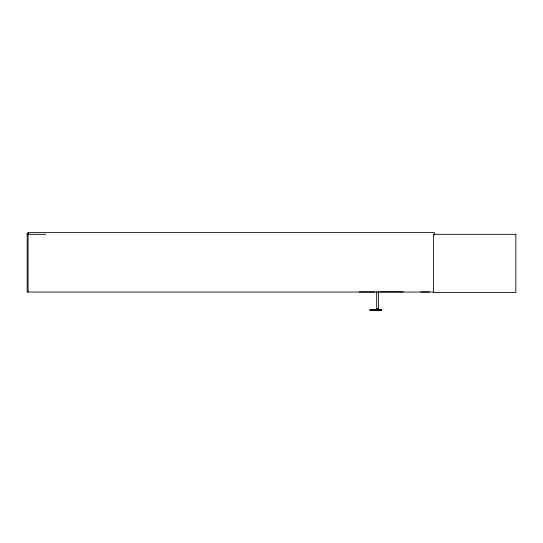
<?xml version="1.0" encoding="UTF-8"?>
<svg xmlns="http://www.w3.org/2000/svg" width="543" height="543" viewBox="0 0 543 543"><rect width="100%" height="100%" fill="white"/><g stroke="black" fill="none" stroke-linecap="round" stroke-linejoin="round"><path stroke-width="0.81" d="M28.847 233.232L27.15 233.232L27.15 292.059L433.572 292.059M27.15 234.325L45.775 234.325M359.127 291.917L374.914 291.917M378.437 308.431L376.618 308.431L376.618 309.883M369.912 309.917L381.553 309.917M369.912 310.345L381.553 310.345L381.553 309.883L369.912 309.883L369.912 310.372L381.553 310.372M434.42 235.139L434.42 232.628L28.107 232.628L28.107 292.059M429.513 291.937L420.784 291.937M403.408 291.842L379.754 291.842M378.376 291.591L378.376 309.883M377.772 309.883L377.772 310.372M377.283 309.883L377.283 310.372M376.679 291.591L376.679 309.883M515.85 234.325L433.463 234.325L433.463 292.541L515.85 292.541L515.85 234.325"/></g></svg>
